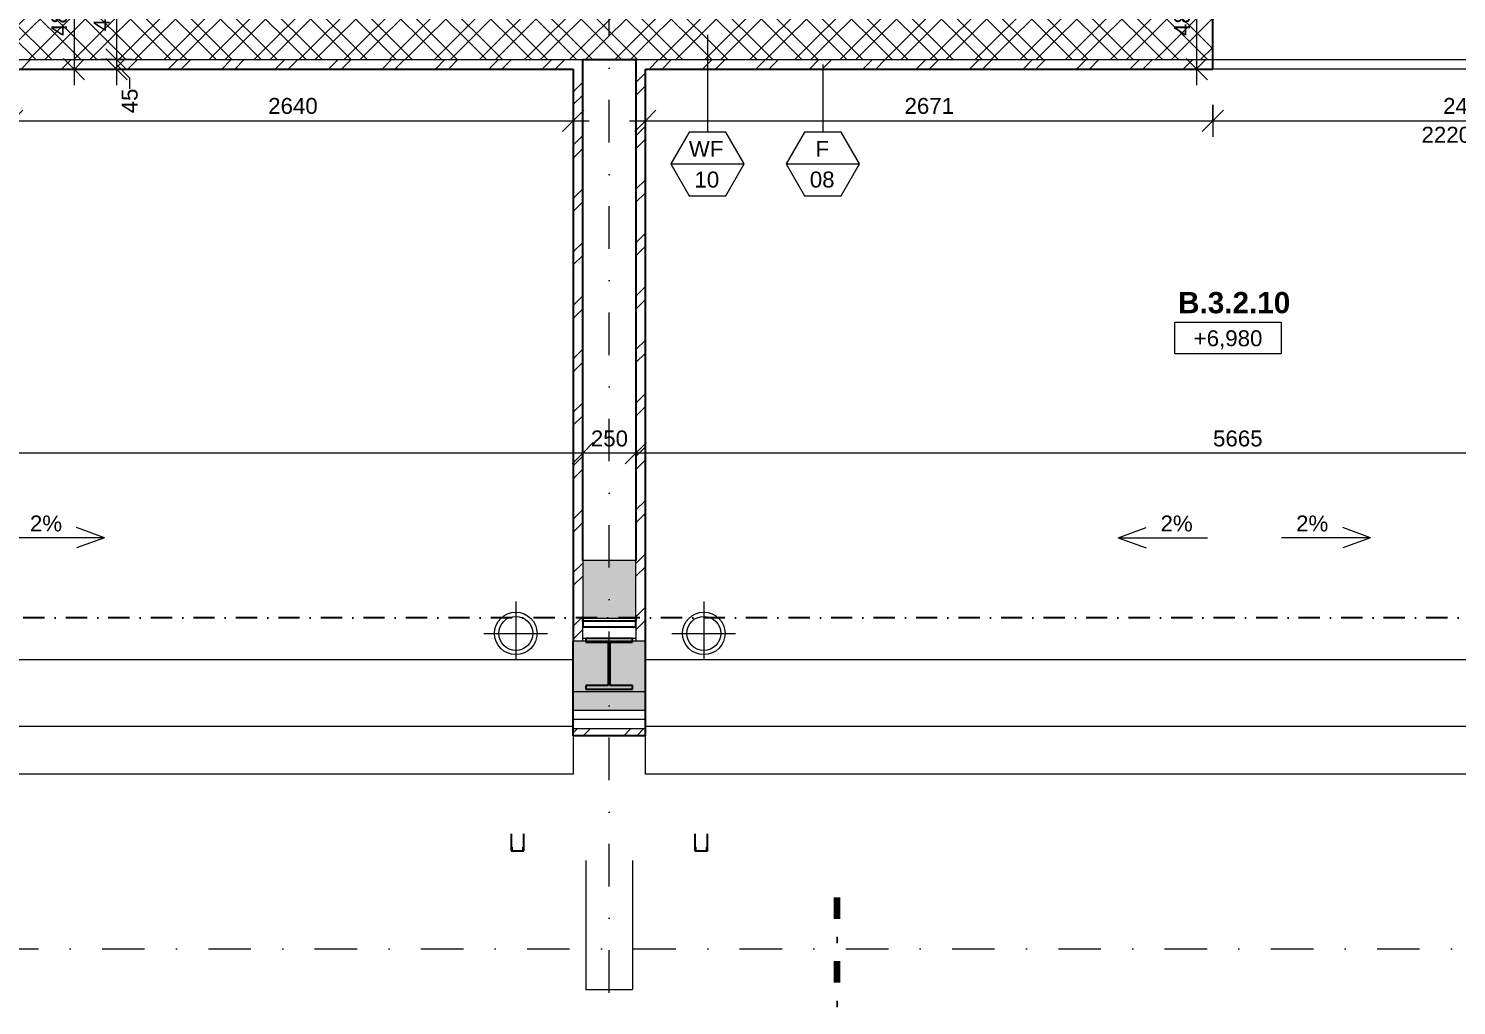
# Model space of a CAD drawing. Header units: millimetres. Extents: x -8380 to 43341, y -2985 to 58543.
# Drawn here: x 4437 to 11158, y 43687 to 48284 of the extents above; entities that cross this region are included whole.
import ezdxf

# ---------------------------------------------------------------- set-up
doc = ezdxf.new("R2010")
doc.units = ezdxf.units.MM
for name, pattern in [('HA_DashDot_10mm-S3mm', [500, 200, -150, 0, -150]), ('HA_DashDot_4mm-S1mm', [200, 100, -50, 0, -50]), ('HA_DashDot_6mm-S2mm', [300, 100, -100, 0, -100])]:
    doc.linetypes.add(name, pattern=pattern)
for name, color, linetype, lineweight in [('A-____-____-DIMS', 9, 'Continuous', 5), ('A-____-____-DIMS-50', 9, 'Continuous', 5), ('A-AREA-____-IDEN', 9, 'Continuous', 9), ('A-DETL-____-THIN', 9, 'Continuous', 9), ('A-DETL-GENF-OTLN', 9, 'Continuous', 9), ('A-FLOR-____-MCUT', 9, 'Continuous', 25), ('A-FLOR-____-OTLN', 9, 'Continuous', 9), ('A-FLOR-____-OVHD', 9, 'HA_DashDot_4mm-S1mm', 25), ('A-GENM-____-OTLN', 9, 'Continuous', 9), ('A-ROOF-____-MCUT', 9, 'Continuous', 25), ('A-ROOF-____-OTLN', 9, 'Continuous', 9), ('A-ROOF-____-PATT', 9, 'Continuous', 25), ('A-WALL-____-IDEN', 9, 'Continuous', 9), ('A-WALL-____-MCUT', 9, 'Continuous', 25), ('A-WALL-____-OTLN', 9, 'Continuous', 9), ('A-WALL-____-PATT', 9, 'Continuous', 25), ('G-____-____-DIMS', 9, 'Continuous', 5), ('G-____-____-SYMB', 9, 'HA_DashDot_4mm-S1mm', 9), ('G-____-____-TEXT', 9, 'Continuous', 5), ('P-SANR-FIXT-OTLN', 9, 'Continuous', 9), ('S-BEAM-____-MCUT', 9, 'Continuous', 25), ('S-BEAM-____-OTLN', 9, 'Continuous', 9), ('S-GRID-____-OTLN', 9, 'Continuous', 5)]:
    doc.layers.add(name, color=color, linetype=linetype, lineweight=lineweight)
doc.styles.add('Arial_1', font='arial.ttf', dxfattribs={"height": 75})
doc.styles.add('Arial_B', font='arialbd.ttf', dxfattribs={"height": 100})
doc.dimstyles.new('Inner_Dimensions_1', dxfattribs={"dimscale": 304.8, "dimtxt": 76.519455, "dimasz": 0.328084, "dimexe": 0.246063, "dimexo": 0.0625, "dimgap": 0.032808, "dimtad": 1, "dimdec": 0, "dimzin": 0, "dimdsep": 46, "dimtxsty": 'Arial_1', "dimblk1": 'OBLIQUE', "dimblk2": 'OBLIQUE', "dimsah": 1, "dimcen": 0.09, "dimdle": 0.246063, "dimazin": 0, "dimtfac": 1, "dimtdec": 4, "dimtix": 1, "dimtmove": 0, "dimatfit": 3, "dimfxl": 0.246063, "dimfxlon": 1, "dimtvp": 1, "dimtolj": 1, "dimtzin": 0, "dimlwd": 9, "dimlwe": 9, "dimarcsym": 2})
doc.dimstyles.new('Inner_Dimensions_2', dxfattribs={"dimscale": 304.8, "dimtxt": 76.519455, "dimasz": 0.328084, "dimexe": 0.246063, "dimexo": 0.0625, "dimgap": 0.032808, "dimtad": 1, "dimdec": 0, "dimzin": 0, "dimdsep": 46, "dimtxsty": 'Arial_1', "dimblk1": 'OBLIQUE', "dimblk2": 'OBLIQUE', "dimsah": 1, "dimcen": 0.09, "dimdle": 0.246063, "dimazin": 0, "dimtfac": 1, "dimtdec": 4, "dimtix": 1, "dimtmove": 1, "dimatfit": 3, "dimfxl": 0.246063, "dimfxlon": 1, "dimtvp": 1, "dimtolj": 1, "dimtzin": 0, "dimlwd": 9, "dimlwe": 9, "dimarcsym": 2})
pattern_1 = [(45, (0, 0), (-125.7236, 125.7236), []), (45, (0, 190.5), (-125.7236, 125.7236), [])]
pattern_2 = [(0, (0, 0), (58.594, 33.829), [39.062, -78.125]), (120, (0, 0), (-58.593773, 33.829393), [39.063, -78.125]), (60, (0, 0), (0.000227, 67.658393), [0, -78.125, 39.063, 0])]

# ---------------------------------------------------------------- blocks, each defined once
blk = doc.blocks.new('BD Libus_IFC_ifc-1-DPS_3NP - B')
at = {"layer": 'S-BEAM-____-MCUT', "color": 7}
for p, q in [((7280.8, 45414), (7060.8, 45414)), ((7060.8, 45414), (7060.8, 45396.6)), ((7060.8, 45396.6), (7166, 45396.6)), ((7166, 45396.6), (7166, 45192.8)), ((7175.5, 45192.8), (7175.5, 45396.6)), ((7175.5, 45396.6), (7280.8, 45396.6)), ((7280.8, 45396.6), (7280.8, 45414)), ((7166, 45192.8), (7060.7, 45192.8)), ((7060.7, 45192.8), (7060.7, 45175.4)), ((7060.7, 45175.4), (7280.7, 45175.4)), ((7280.7, 45192.8), (7175.5, 45192.8)), ((7280.7, 45175.4), (7280.7, 45192.8))]:
    blk.add_line(p, q, dxfattribs=at)
at = {"layer": 'S-BEAM-____-OTLN', "color": 250}
for p, q in [((7000.7, 45000), (1380.7, 45000)), ((12960.7, 45000), (7340.7, 45000)), ((7060.7, 44369.2), (7060.7, 43762.7)), ((7280.7, 44369.2), (7280.7, 43762.7)), ((7060.7, 43762.7), (7280.7, 43762.7))]:
    blk.add_line(p, q, dxfattribs=at)
blk = doc.blocks.new('TP11-chrlič1 - TP11-chrlič-1750098-DPS_3NP - B')
at = {"layer": 'A-GENM-____-OTLN'}
for p, q in [((1512.8, 44432.1), (1512.8, 44414.7)), ((1562.8, 44414.7), (1562.8, 44432.1)), ((1562.8, 44414.7), (1512.8, 44414.7))]:
    blk.add_line(p, q, dxfattribs=at)
blk = doc.blocks.new('TP11-chrlič2 - TP11-chrlič-1750136-DPS_3NP - B')
at = {"layer": 'A-GENM-____-OTLN'}
for p, q in [((1512.8, 44432.1), (1512.8, 44414.7)), ((1562.8, 44414.7), (1562.8, 44432.1)), ((1562.8, 44414.7), (1512.8, 44414.7))]:
    blk.add_line(p, q, dxfattribs=at)
blk = doc.blocks.new('VĚNEC OSA B4 - VĚNEC OSA B4-2159186-DPS_3NP - B')
at = {"layer": 'A-FLOR-____-MCUT'}
for p, q in [((7045.7, 45509.4), (7045.7, 45468.1)), ((7295.7, 45468.1), (7295.7, 45509.4)), ((7045.7, 45468.1), (7295.7, 45468.1))]:
    blk.add_line(p, q, dxfattribs=at)
blk = doc.blocks.new('LV_PF_GenericSymbol - Default-2172435-DPS_3NP - B')
at = {"layer": 'P-SANR-FIXT-OTLN'}
for p, q in [((0, 150), (0, -122.6)), ((-150, 0), (150, 0))]:
    blk.add_line(p, q, dxfattribs=at)
for radius in [100, 80]:
    blk.add_circle((0, 0), radius, dxfattribs=at)
blk = doc.blocks.new('DIMBLOCK50-DPS_3NP - B')
at = {"layer": 'A-____-____-DIMS-50', "lineweight": 9}
for p, q in [((7295.7, 46210.1), (7295.7, 46360.1)), ((7295.7, 46285.1), (7345.7, 46335.1)), ((12960.7, 46210.1), (12960.7, 46360.1)), ((12960.7, 46285.1), (13010.7, 46335.1)), ((7295.7, 46285.1), (7245.7, 46235.1)), ((12960.7, 46285.1), (7295.7, 46285.1)), ((7295.7, 46285.1), (7295.7, 46210.1)), ((12960.7, 46285.1), (12910.7, 46235.1)), ((12960.7, 46285.1), (12960.7, 46210.1))]:
    blk.add_line(p, q, dxfattribs=at)
at = {"layer": 'A-____-____-DIMS-50', "color": 0, "lineweight": 9, "insert": (10012.8, 46392.4), "char_height": 75, "width": 276.883, "attachment_point": 1, "line_spacing_factor": 0.941778, "style": 'Arial_1'}
blk.add_mtext('5665', dxfattribs=at)
blk = doc.blocks.new('_Oblique')
at = {"color": 0, "linetype": 'ByBlock', "lineweight": -2}
blk.add_line((-0.5, -0.5), (0.5, 0.5), dxfattribs=at)
blk = doc.blocks.new('DIMBLOCK51-DPS_3NP - B')
at = {"layer": 'A-____-____-DIMS-50', "lineweight": 9}
for p, q in [((7045.7, 46210.1), (7045.7, 46360.1)), ((7045.7, 46285.1), (7095.7, 46335.1)), ((7295.7, 46210.1), (7295.7, 46360.1)), ((7295.7, 46285.1), (7345.7, 46335.1)), ((7045.7, 46285.1), (6995.7, 46235.1)), ((7295.7, 46285.1), (7045.7, 46285.1)), ((7045.7, 46285.1), (7045.7, 46210.1)), ((7295.7, 46285.1), (7245.7, 46235.1)), ((7295.7, 46285.1), (7295.7, 46210.1))]:
    blk.add_line(p, q, dxfattribs=at)
at = {"layer": 'A-____-____-DIMS-50', "color": 0, "lineweight": 9, "insert": (7084.2, 46392.4), "char_height": 75, "width": 207.662, "attachment_point": 1, "line_spacing_factor": 0.941778, "style": 'Arial_1'}
blk.add_mtext('250', dxfattribs=at)
blk = doc.blocks.new('DIMBLOCK52-DPS_3NP - B')
at = {"layer": 'A-____-____-DIMS-50', "lineweight": 9}
for p, q in [((1380.7, 46210.1), (1380.7, 46360.1)), ((1380.7, 46285.1), (1430.7, 46335.1)), ((7045.7, 46210.1), (7045.7, 46360.1)), ((7045.7, 46285.1), (7095.7, 46335.1)), ((1380.7, 46285.1), (1330.7, 46235.1)), ((7045.7, 46285.1), (1380.7, 46285.1)), ((1380.7, 46285.1), (1380.7, 46210.1)), ((7045.7, 46285.1), (6995.7, 46235.1)), ((7045.7, 46285.1), (7045.7, 46210.1))]:
    blk.add_line(p, q, dxfattribs=at)
at = {"layer": 'A-____-____-DIMS-50', "color": 0, "lineweight": 9, "insert": (4097.8, 46392.4), "char_height": 75, "width": 276.883, "attachment_point": 1, "line_spacing_factor": 0.941778, "style": 'Arial_1'}
blk.add_mtext('5665', dxfattribs=at)
blk = doc.blocks.new('DIMBLOCK100-DPS_3NP - B')
at = {"layer": 'A-____-____-DIMS-50', "lineweight": 9}
for p, q in [((9936.6, 48577.7), (9886.6, 48627.7)), ((9861.6, 48577.7), (10011.6, 48577.7)), ((9936.6, 48577.7), (9861.6, 48577.7)), ((9936.6, 48017.7), (9936.6, 48577.7)), ((9936.6, 48577.7), (9986.6, 48527.7)), ((9936.6, 48092.7), (9886.6, 48142.7)), ((9861.6, 48092.7), (10011.6, 48092.7)), ((9936.6, 48092.7), (9861.6, 48092.7)), ((9936.6, 48092.7), (9986.6, 48042.7))]:
    blk.add_line(p, q, dxfattribs=at)
at = {"layer": 'A-____-____-DIMS-50', "color": 0, "lineweight": 9, "insert": (9829.2, 48248.7), "char_height": 75, "width": 207.662, "attachment_point": 1, "rotation": 90, "line_spacing_factor": 0.941778, "style": 'Arial_1'}
blk.add_mtext('485', dxfattribs=at)
blk = doc.blocks.new('DIMBLOCK119-DPS_3NP - B')
at = {"layer": 'A-____-____-DIMS-50', "lineweight": 9}
for p, q in [((4651.4, 48577.7), (4601.4, 48627.7)), ((4726.4, 48577.7), (4576.4, 48577.7)), ((4651.4, 48577.7), (4651.4, 48017.7)), ((4651.4, 48577.7), (4701.4, 48527.7)), ((4651.4, 48577.7), (4726.4, 48577.7)), ((4651.4, 48092.7), (4601.4, 48142.7)), ((4726.4, 48092.7), (4576.4, 48092.7)), ((4651.4, 48092.7), (4701.4, 48042.7)), ((4651.4, 48092.7), (4726.4, 48092.7))]:
    blk.add_line(p, q, dxfattribs=at)
at = {"layer": 'A-____-____-DIMS-50', "color": 0, "lineweight": 9, "insert": (4544, 48248.7), "char_height": 75, "width": 207.662, "attachment_point": 1, "rotation": 90, "line_spacing_factor": 0.941778, "style": 'Arial_1'}
blk.add_mtext('485', dxfattribs=at)
blk = doc.blocks.new('DIMBLOCK157-DPS_3NP - B')
at = {"layer": 'A-____-____-DIMS-50', "lineweight": 9}
for p, q in [((4360.7, 47924.8), (4360.7, 47774.8)), ((4360.7, 47849.8), (4360.7, 47924.8)), ((7000.7, 47924.8), (7000.7, 47774.8)), ((7000.7, 47849.8), (7000.7, 47924.8)), ((4360.7, 47849.8), (4410.7, 47899.8)), ((7000.7, 47849.8), (7050.7, 47899.8)), ((4360.7, 47849.8), (4310.7, 47799.8)), ((4360.7, 47849.8), (7075.7, 47849.8)), ((7000.7, 47849.8), (6950.7, 47799.8))]:
    blk.add_line(p, q, dxfattribs=at)
at = {"layer": 'A-____-____-DIMS-50', "color": 0, "lineweight": 9, "insert": (5565.3, 47957.1), "char_height": 75, "width": 276.883, "attachment_point": 1, "line_spacing_factor": 0.941778, "style": 'Arial_1'}
blk.add_mtext('2640', dxfattribs=at)
blk = doc.blocks.new('DIMBLOCK160-DPS_3NP - B')
at = {"layer": 'A-____-____-DIMS-50', "lineweight": 9}
for p, q in [((7340.7, 47924.8), (7340.7, 47774.8)), ((7340.7, 47849.8), (7340.7, 47924.8)), ((10011.2, 47924.8), (10011.2, 47774.8)), ((10011.2, 47849.8), (10011.2, 47924.8)), ((7340.7, 47849.8), (7390.7, 47899.8)), ((10011.2, 47849.8), (10061.2, 47899.8)), ((7265.7, 47849.8), (10011.2, 47849.8)), ((7340.7, 47849.8), (7290.7, 47799.8)), ((10011.2, 47849.8), (9961.2, 47799.8))]:
    blk.add_line(p, q, dxfattribs=at)
at = {"layer": 'A-____-____-DIMS-50', "color": 0, "lineweight": 9, "insert": (8560.6, 47957.1), "char_height": 75, "width": 276.883, "attachment_point": 1, "line_spacing_factor": 0.941778, "style": 'Arial_1'}
blk.add_mtext('2671', dxfattribs=at)
blk = doc.blocks.new('DIMBLOCK161-DPS_3NP - B')
at = {"layer": 'A-____-____-DIMS-50', "lineweight": 9}
for p, q in [((10011.2, 47924.8), (10011.2, 47774.8)), ((10011.2, 47849.8), (10011.2, 47924.8)), ((12410.7, 47924.8), (12410.7, 47774.8)), ((12410.7, 47849.8), (12410.7, 47924.8)), ((10011.2, 47849.8), (10061.2, 47899.8)), ((12410.7, 47849.8), (12460.7, 47899.8)), ((10011.2, 47849.8), (9961.2, 47799.8)), ((10011.2, 47849.8), (12410.7, 47849.8)), ((12410.7, 47849.8), (12360.7, 47799.8))]:
    blk.add_line(p, q, dxfattribs=at)
at = {"layer": 'A-____-____-DIMS-50', "color": 0, "lineweight": 9, "insert": (11095.6, 47957.1), "char_height": 75, "width": 276.883, "attachment_point": 1, "line_spacing_factor": 0.941778, "style": 'Arial_1'}
blk.add_mtext('2400', dxfattribs=at)
blk = doc.blocks.new('Spot Elevations - Generic-448778-DPS_3NP - B')
at = {"layer": 'G-____-____-DIMS', "lineweight": 9}
for p, q in [((-5, 0), (-5, 3)), ((-5, 3), (5, 3)), ((5, 3), (5, 0)), ((5, 0), (-5, 0))]:
    blk.add_line(p, q, dxfattribs=at)
blk = doc.blocks.new('HA_TAG_WA_Partitions - Group _ Type Mark-556634-DPS_3NP - B')
at = {"layer": 'A-WALL-____-IDEN'}
for p, q in [((-1.73, 3), (-3.46, 0)), ((1.73, 3), (-1.73, 3)), ((3.46, 0), (1.73, 3)), ((-3.46, 0), (3.46, 0)), ((-3.46, 0), (-1.73, -3)), ((1.73, -3), (3.46, 0)), ((-1.73, -3), (1.73, -3))]:
    blk.add_line(p, q, dxfattribs=at)
blk = doc.blocks.new('DIMBLOCK239-DPS_3NP - B')
at = {"layer": 'A-____-____-DIMS-50', "lineweight": 9}
for p, q in [((4851.7, 48577.7), (4801.7, 48627.7)), ((4851.7, 48652.7), (4851.7, 48137.7)), ((4926.7, 48577.7), (4776.7, 48577.7)), ((4851.7, 48577.7), (4901.7, 48527.7)), ((4851.7, 48577.7), (4926.7, 48577.7)), ((4926.7, 48137.7), (4776.7, 48137.7)), ((4851.7, 48137.7), (4801.7, 48187.7)), ((4851.7, 48137.7), (4901.7, 48087.7)), ((4851.7, 48137.7), (4926.7, 48137.7))]:
    blk.add_line(p, q, dxfattribs=at)
at = {"layer": 'A-____-____-DIMS-50', "color": 0, "lineweight": 9, "insert": (4744.3, 48271.2), "char_height": 75, "width": 207.662, "attachment_point": 1, "rotation": 90, "line_spacing_factor": 0.941778, "style": 'Arial_1'}
blk.add_mtext('440', dxfattribs=at)
blk = doc.blocks.new('DIMBLOCK240-DPS_3NP - B')
at = {"layer": 'A-____-____-DIMS-50', "lineweight": 9}
for p, q in [((4926.7, 48137.7), (4776.7, 48137.7)), ((4851.7, 48137.7), (4801.7, 48187.7)), ((4851.7, 48092.7), (4801.7, 48142.7)), ((4851.7, 48137.7), (4851.7, 48017.7)), ((4851.7, 48137.7), (4901.7, 48087.7)), ((4851.7, 48137.7), (4926.7, 48137.7)), ((4926.7, 48092.7), (4776.7, 48092.7)), ((4914.2, 48050.1), (4851.7, 48115.2)), ((4851.7, 48092.7), (4901.7, 48042.7)), ((4851.7, 48092.7), (4926.7, 48092.7)), ((4914.2, 48000.1), (4914.2, 48050.1))]:
    blk.add_line(p, q, dxfattribs=at)
at = {"layer": 'A-____-____-DIMS-50', "color": 0, "lineweight": 9, "insert": (4875.7, 47884.8), "char_height": 75, "width": 138.441, "attachment_point": 1, "rotation": 90, "line_spacing_factor": 0.941778, "style": 'Arial_1'}
blk.add_mtext('45', dxfattribs=at)

msp = doc.modelspace()

# ---------------------------------------------------------------- hatches: boundary and pattern name
at = {"layer": 'A-DETL-GENF-OTLN'}
msp.add_hatch(color=254, dxfattribs=at).paths.add_polyline_path([(7045.7, 45509.4), (7295.7, 45509.4), (7295.7, 45781), (7045.7, 45781)])
at = {"layer": 'A-ROOF-____-PATT', "lineweight": 5}
h = msp.add_hatch(dxfattribs=at)
h.set_pattern_fill('FP_1', color=256, style=0, pattern_type=2)
h.set_pattern_definition(pattern_2)
h.paths.add_polyline_path([(7228.9, 45161.9), (7340.7, 45161.9), (7340.7, 45400.5), (7000.7, 45400.5), (7000.7, 45161.9)])
h.paths.add_polyline_path([(-6370.2, 45161.9), (-3709.3, 45161.9), (-3709.3, 45400.5), (-6829.3, 45400.5), (-6829.3, 45161.9)])
h.paths.add_polyline_path([(21170.7, 45161.9), (21170.7, 45400.5), (18050.7, 45400.5), (18050.7, 45161.9), (20828.1, 45161.9)])
h.paths.add_polyline_path([(-1274.3, 45161.9), (1380.7, 45161.9), (1380.7, 45400.5), (-1274.3, 45400.5), (-1274.3, 45168.7)])
h.paths.add_polyline_path([(12960.7, 45161.9), (15615.7, 45161.9), (15615.7, 45400.5), (12960.7, 45400.5), (12960.7, 45337.9)])
h = msp.add_hatch(dxfattribs=at)
h.set_pattern_fill('FP_1', color=256, style=0, pattern_type=2)
h.set_pattern_definition(pattern_2)
h.paths.add_polyline_path([(20828.1, 45075.2), (21170.7, 45075.2), (21170.7, 45161.9), (18050.7, 45161.9), (18050.7, 45075.2), (19694.8, 45075.2)])
h.paths.add_polyline_path([(-6370.2, 45075.2), (-3709.3, 45075.2), (-3709.3, 45161.9), (-6829.3, 45161.9), (-6829.3, 45075.2)])
h.paths.add_polyline_path([(-1274.3, 45075.2), (1380.7, 45075.2), (1380.7, 45161.9), (-1274.3, 45161.9), (-1274.3, 45077.6)])
h.paths.add_polyline_path([(15615.7, 45075.2), (15615.7, 45161.9), (12960.7, 45161.9), (12960.7, 45075.2), (15445.1, 45075.2)])
h.paths.add_polyline_path([(7000.7, 45075.2), (7340.7, 45075.2), (7340.7, 45161.9), (7000.7, 45161.9)])
h = msp.add_hatch(dxfattribs=at)
h.set_pattern_fill('FP_7', color=256, style=0, pattern_type=2)
h.set_pattern_definition(pattern_1)
h.paths.add_polyline_path([(20828.1, 44955.9), (21170.7, 44955.9), (21170.7, 44988.4), (18050.7, 44988.4), (18050.7, 44955.9), (19694.8, 44955.9)])
h.paths.add_polyline_path([(-6370.2, 44955.9), (-3709.3, 44955.9), (-3709.3, 44988.4), (-6829.3, 44988.4), (-6829.3, 44955.9)])
h.paths.add_polyline_path([(-1274.3, 44955.9), (1380.7, 44955.9), (1380.7, 44988.4), (-1274.3, 44988.4), (-1274.3, 44987.5)])
h.paths.add_polyline_path([(15615.7, 44955.9), (15615.7, 44988.4), (12960.7, 44988.4), (12960.7, 44955.9), (15445.1, 44955.9)])
h.paths.add_polyline_path([(7000.7, 44955.9), (7340.7, 44955.9), (7340.7, 44988.4), (7000.7, 44988.4)])
at = {"layer": 'A-WALL-____-PATT', "lineweight": 5}
h = msp.add_hatch(dxfattribs=at)
h.set_pattern_fill('FP_2', color=256, style=0, pattern_type=2)
h.set_pattern_definition([(45, (0, 0), (-106.066, 106.066), []), (45, (75, 0), (-106.066, 106.066), []), (315, (0, 0), (106.066, 106.066), []), (315, (75, 0), (106.066, 106.066), [])])
h.paths.add_polyline_path([(12960.7, 48137.7), (13005.7, 48137.7), (13005.7, 48577.7), (12410.7, 48577.7), (12410.7, 48137.7), (12895.2, 48137.7)])
h.paths.add_polyline_path([(10011.2, 48137.7), (10011.2, 48577.7), (4360.7, 48577.7), (4360.7, 48137.7), (8362.2, 48137.7)])
h.paths.add_polyline_path([(895.7, 48137.7), (1960.7, 48137.7), (1960.7, 48577.7), (895.7, 48577.7)])
h = msp.add_hatch(dxfattribs=at)
h.set_pattern_fill('FP_7', color=256, style=0, pattern_type=2)
h.set_pattern_definition(pattern_1)
h.paths.add_polyline_path([(1380.7, 48092.7), (1960.7, 48092.7), (1960.7, 48137.7), (1380.7, 48137.7)])
h.paths.add_polyline_path([(7045.7, 48092.7), (7045.7, 48137.7), (4360.7, 48137.7), (4360.7, 48092.7), (7000.7, 48092.7)])
h = msp.add_hatch(dxfattribs=at)
h.set_pattern_fill('FP_7', color=256, style=0, pattern_type=2)
h.set_pattern_definition(pattern_1)
h.paths.add_polyline_path([(12895.2, 48092.7), (12960.7, 48092.7), (12960.7, 48137.7), (12410.7, 48137.7), (12410.7, 48092.7)])
h.paths.add_polyline_path([(7340.7, 48092.7), (10011.2, 48092.7), (10011.2, 48137.7), (7295.7, 48137.7), (7295.7, 48092.7)])
h = msp.add_hatch(dxfattribs=at)
h.set_pattern_fill('FP_7', color=256, style=0, pattern_type=2)
h.set_pattern_definition(pattern_1)
h.paths.add_polyline_path([(7045.7, 45400.5), (7045.7, 48092.7), (7000.7, 48092.7), (7000.7, 45400.5)])
h = msp.add_hatch(dxfattribs=at)
h.set_pattern_fill('FP_7', color=256, style=0, pattern_type=2)
h.set_pattern_definition(pattern_1)
h.paths.add_polyline_path([(7340.7, 45400.5), (7340.7, 48092.7), (7295.7, 48092.7), (7295.7, 45400.5)])

# ---------------------------------------------------------------- linework, layer by layer
at = {"layer": 'A-DETL-____-THIN'}
for p, q in [((4794.5, 45887.5), (4663, 45935.4)), ((9566.9, 45887.5), (9698.4, 45935.4)), ((10754.5, 45887.5), (10623, 45935.4)), ((4794.5, 45887.5), (4374.5, 45887.5)), ((4794.5, 45887.5), (4663, 45839.6)), ((9566.9, 45887.5), (9986.9, 45887.5)), ((9566.9, 45887.5), (9698.4, 45839.6)), ((10754.5, 45887.5), (10334.5, 45887.5)), ((10754.5, 45887.5), (10623, 45839.6)), ((7295.7, 45781), (7045.7, 45781)), ((7045.7, 45781), (7045.7, 45509.4)), ((7295.7, 45509.4), (7295.7, 45781)), ((7045.7, 45509.4), (7295.7, 45509.4))]:
    msp.add_line(p, q, dxfattribs=at)
at = {"layer": 'A-FLOR-____-OVHD'}
for p, q in [((20720.7, 45510.2), (-7503.5, 45510.2)), ((6708.6, 44494.7), (6708.6, 44414.7)), ((6768.6, 44414.7), (6768.6, 44494.7)), ((7572.8, 44494.7), (7572.8, 44414.7)), ((7632.8, 44414.7), (7632.8, 44494.7)), ((6708.6, 44414.7), (6768.6, 44414.7)), ((7572.8, 44414.7), (7632.8, 44414.7))]:
    msp.add_line(p, q, dxfattribs=at)
at = {"layer": 'A-ROOF-____-MCUT'}
for p, q in [((7295.7, 45495.3), (7045.7, 45495.3)), ((7000.7, 44955.9), (7000.7, 45400.5)), ((7340.7, 44955.9), (7340.7, 45400.5)), ((7340.7, 44955.9), (7000.7, 44955.9))]:
    msp.add_line(p, q, dxfattribs=at)
at = {"layer": 'A-ROOF-____-MCUT', "lineweight": 9}
for p, q in [((7295.7, 45468.2), (7045.7, 45468.2)), ((7340.7, 45400.5), (7000.7, 45400.5)), ((7295.7, 45414), (7045.7, 45414)), ((7340.7, 45161.9), (7000.7, 45161.9)), ((7340.7, 45075.2), (7000.7, 45075.2)), ((7340.7, 45031.8), (7000.7, 45031.8)), ((7340.7, 44988.4), (7000.7, 44988.4))]:
    msp.add_line(p, q, dxfattribs=at)
at = {"layer": 'A-ROOF-____-OTLN'}
for p, q in [((1380.7, 45315.1), (7000.7, 45315.1)), ((7340.7, 45315.1), (12960.7, 45315.1)), ((7000.7, 44955.9), (7000.7, 44775.7)), ((7340.7, 44775.7), (7340.7, 44955.9)), ((7000.7, 44775.7), (1380.7, 44775.7)), ((12960.7, 44775.7), (7340.7, 44775.7))]:
    msp.add_line(p, q, dxfattribs=at)
at = {"layer": 'A-WALL-____-IDEN'}
for p, q in [((7633.2, 48254.4), (7633.2, 47796.3)), ((8176.2, 48115.2), (8176.2, 47796.3))]:
    msp.add_line(p, q, dxfattribs=at)
at = {"layer": 'A-WALL-____-MCUT'}
for p, q in [((10011.2, 48092.7), (10011.2, 48577.7)), ((7045.7, 48137.7), (7295.7, 48137.7)), ((7045.7, 45781), (7045.7, 48137.7)), ((7295.7, 48137.7), (7295.7, 45781)), ((4360.7, 48092.7), (7000.7, 48092.7)), ((7000.7, 48092.7), (7000.7, 45400.5)), ((7340.7, 48092.7), (10011.2, 48092.7)), ((7340.7, 45400.5), (7340.7, 48092.7)), ((7045.7, 45495.3), (7045.7, 45509.4)), ((7295.7, 45509.4), (7295.7, 45495.3))]:
    msp.add_line(p, q, dxfattribs=at)
at = {"layer": 'A-WALL-____-MCUT', "lineweight": 9}
for p, q in [((4360.7, 48137.7), (7045.7, 48137.7)), ((7295.7, 48137.7), (10011.2, 48137.7)), ((7045.7, 45400.5), (7045.7, 45495.3)), ((7295.7, 45495.3), (7295.7, 45400.5))]:
    msp.add_line(p, q, dxfattribs=at)
at = {"layer": 'A-WALL-____-OTLN'}
for p, q in [((10011.2, 48137.7), (12380.7, 48137.7)), ((12410.7, 48092.7), (10011.2, 48092.7))]:
    msp.add_line(p, q, dxfattribs=at)
at = {"layer": 'G-____-____-SYMB', "linetype": 'HA_DashDot_6mm-S2mm', "lineweight": 100}
msp.add_line((8242.7, 41994.6), (8242.7, 44288.5), dxfattribs=at)
at = {"layer": 'S-GRID-____-OTLN', "linetype": 'HA_DashDot_10mm-S3mm', "lineweight": 9}
for p, q in [((7170.7, 37745.7), (7170.7, 56942.9)), ((-6718.5, 43952.7), (21372.5, 43952.7))]:
    msp.add_line(p, q, dxfattribs=at)

# ---------------------------------------------------------------- block references
at = {"lineweight": 5}
msp.add_blockref('BD Libus_IFC_ifc-1-DPS_3NP - B', (0, 0), dxfattribs=at)
at = {"layer": 'A-FLOR-____-OTLN'}
msp.add_blockref('VĚNEC OSA B4 - VĚNEC OSA B4-2159186-DPS_3NP - B', (0, 0), dxfattribs=at)
at = {"layer": 'A-GENM-____-OTLN'}
for name, p in [('TP11-chrlič1 - TP11-chrlič-1750098-DPS_3NP - B', (5200.8, 0)), ('TP11-chrlič2 - TP11-chrlič-1750136-DPS_3NP - B', (6065, 0))]:
    msp.add_blockref(name, p, dxfattribs=at)
at = {"layer": 'A-WALL-____-IDEN', "xscale": 49.99999999999998, "yscale": 49.99999999999998, "zscale": 49.99999999999998}
for p in [(7633.2, 47646.3), (8176.2, 47646.3)]:
    msp.add_blockref('HA_TAG_WA_Partitions - Group _ Type Mark-556634-DPS_3NP - B', p, dxfattribs=at)
at = {"layer": 'G-____-____-DIMS', "lineweight": 9, "xscale": 49.99999999999998, "yscale": 49.99999999999998, "zscale": 49.99999999999998}
msp.add_blockref('Spot Elevations - Generic-448778-DPS_3NP - B', (10082.7, 46752.8), dxfattribs=at)
at = {"layer": 'P-SANR-FIXT-OTLN'}
for p in [(6730.7, 45437.7), (7615.7, 45437.7)]:
    msp.add_blockref('LV_PF_GenericSymbol - Default-2172435-DPS_3NP - B', p, dxfattribs=at)

# ---------------------------------------------------------------- texts
at = {"layer": 'A-AREA-____-IDEN', "lineweight": 5, "insert": (9848.2, 47044.1), "char_height": 100, "width": 653.375, "attachment_point": 1, "style": 'Arial_B'}
msp.add_mtext('B.3.2.10', dxfattribs=at)
at = {"layer": 'A-WALL-____-IDEN', "lineweight": 5, "char_height": 75, "attachment_point": 1, "style": 'Arial_1'}
for s, insert, width in [('WF', (7545.3, 47755.2), 208.439), ('F', (8141.2, 47755.2), 80.169), ('10', (7571.8, 47610.7), 144.304), ('08', (8114.7, 47610.7), 144.304)]:
    msp.add_mtext(s, dxfattribs=dict(at, insert=insert, width=width))
at = {"layer": 'G-____-____-TEXT', "color": 7, "lineweight": 9, "char_height": 75, "attachment_point": 1, "style": 'Arial_1'}
for s, insert, width in [('2220(180)', (10994, 47821.5), 593.249), ('2%', (4443.8, 45992.3), 184.388), ('2%', (9765.6, 45992.3), 184.388), ('2%', (10403.8, 45992.3), 184.388)]:
    msp.add_mtext(s, dxfattribs=dict(at, insert=insert, width=width))

# ---------------------------------------------------------------- dimensions: what is measured, and where the dimension line sits
at = {"layer": 'A-____-____-DIMS', "lineweight": 9}
for base, p1, p2, override, picture, middle in [((4651.4, 48092.7), (4726.4, 48577.7), (4726.4, 48092.7), {"dimpost": '<>', "dimfxl": 485}, 'DIMBLOCK119-DPS_3NP - B', (4603.1, 48335.2)), ((4851.7, 48137.7), (4926.7, 48577.7), (4926.7, 48137.7), {"dimpost": '<>', "dimfxl": 440}, 'DIMBLOCK239-DPS_3NP - B', (4803.4, 48357.7)), ((9936.6, 48577.7), (9861.6, 48092.7), (9861.6, 48577.7), {"dimpost": '<>', "dimfxl": 485}, 'DIMBLOCK100-DPS_3NP - B', (9888.3, 48335.2))]:
    dim = msp.add_linear_dim(base=base, p1=p1, p2=p2, angle=90, dimstyle='Inner_Dimensions_1', override=override, dxfattribs=at)
    dim.commit()
    dim.dimension.update_dxf_attribs({"geometry": picture, "text_midpoint": middle})
dim = msp.add_linear_dim(base=(4851.7, 48092.7), p1=(4926.7, 48137.7), p2=(4926.7, 48092.7), angle=90, dimstyle='Inner_Dimensions_2', override={"dimpost": '<>', "dimfxl": 45}, dxfattribs=at)
dim.commit()
dim.dimension.update_dxf_attribs({"geometry": 'DIMBLOCK240-DPS_3NP - B', "text_midpoint": (4925.7, 47954), "dimtype": 160, "text_rotation": 90})
for base, p1, p2, override, picture, middle in [((7000.7, 47849.8), (4360.7, 47924.8), (7000.7, 47924.8), {"dimpost": '<>', "dimfxl": 2640}, 'DIMBLOCK157-DPS_3NP - B', (5680.7, 47898)), ((10011.189912, 47849.7525634), (7340.689912, 47924.7525634), (10011.189912, 47924.7525634), {"dimpost": '<>', "dimfxl": 2670.5}, 'DIMBLOCK160-DPS_3NP - B', (8675.939912, 47898.0455377)), ((12410.689912, 47849.7525634), (10011.189912, 47924.7525634), (12410.689912, 47924.7525634), {"dimpost": '<>', "dimfxl": 2399.5}, 'DIMBLOCK161-DPS_3NP - B', (11210.939912, 47898.0455377)), ((1380.7, 46285.1), (7045.7, 46210.1), (1380.7, 46210.1), {"dimpost": '<>', "dimfxl": 5665}, 'DIMBLOCK52-DPS_3NP - B', (4213.2, 46333.4)), ((7045.7, 46285.1), (7295.7, 46210.1), (7045.7, 46210.1), {"dimpost": '<>', "dimfxl": 250}, 'DIMBLOCK51-DPS_3NP - B', (7170.7, 46333.4)), ((7295.7, 46285.1), (12960.7, 46210.1), (7295.7, 46210.1), {"dimpost": '<>', "dimfxl": 5665}, 'DIMBLOCK50-DPS_3NP - B', (10128.2, 46333.4))]:
    dim = msp.add_linear_dim(base=base, p1=p1, p2=p2, dimstyle='Inner_Dimensions_1', override=override, dxfattribs=at)
    dim.commit()
    dim.dimension.update_dxf_attribs({"geometry": picture, "text_midpoint": middle})

# ---------------------------------------------------------------- next in the draw order: texts
at = {"layer": 'G-____-____-DIMS', "lineweight": 9, "insert": (9921.7, 46863.7), "char_height": 75, "width": 386.567, "attachment_point": 1, "line_spacing_factor": 0.941778, "style": 'Arial_1', "bg_fill": 3, "box_fill_scale": 1.25, "bg_fill_color": 256, "bg_fill_true_color": 13158600, "bg_fill_transparency": 0}
msp.add_mtext('+6,980', dxfattribs=at)

doc.saveas('drawing.dxf')
